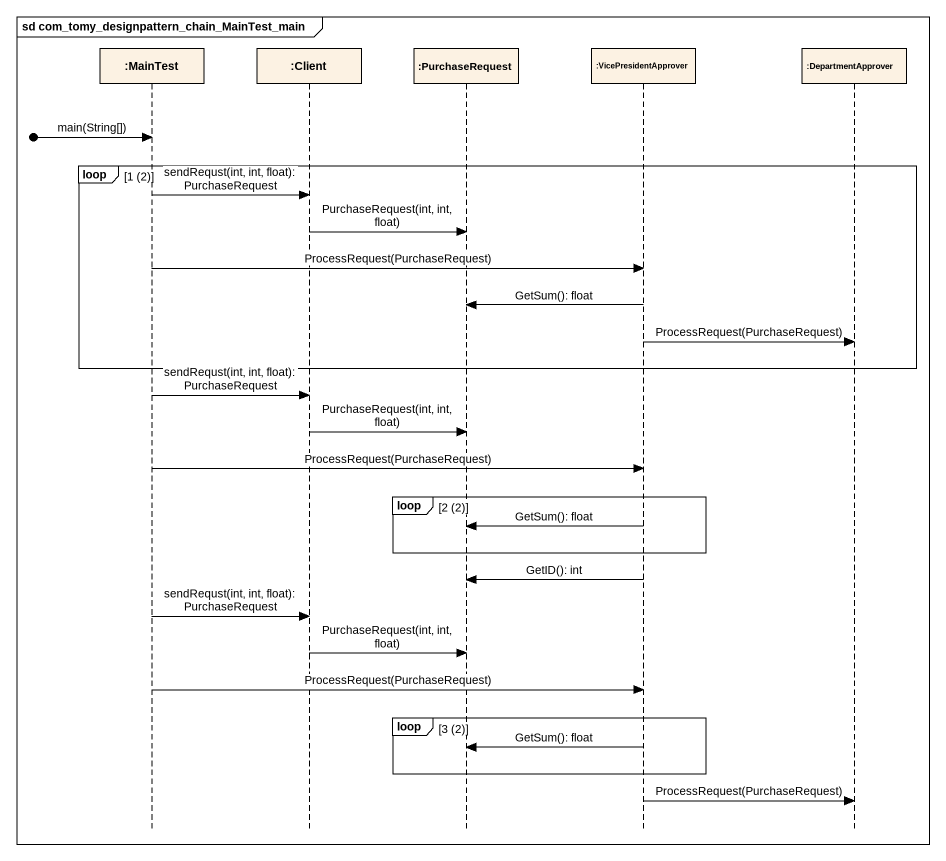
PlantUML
@startuml
mainframe sd com_tomy_designpattern_chain_MainTest_main
hide footbox
participant ":MainTest" as MainTest
participant ":Client" as Client
participant ":PurchaseRequest" as PurchaseRequest
participant ":VicePresidentApprover" as VicePresidentApprover
participant ":DepartmentApprover" as DepartmentApprover

[o-> MainTest : main(String[])
loop 1 (2)
  MainTest -> Client : sendRequst(int, int, float): PurchaseRequest
  Client -> PurchaseRequest : PurchaseRequest(int, int, float)
  MainTest -> VicePresidentApprover : ProcessRequest(PurchaseRequest)
  VicePresidentApprover -> PurchaseRequest : GetSum(): float
  VicePresidentApprover -> DepartmentApprover : ProcessRequest(PurchaseRequest)
end
MainTest -> Client : sendRequst(int, int, float): PurchaseRequest
Client -> PurchaseRequest : PurchaseRequest(int, int, float)
MainTest -> VicePresidentApprover : ProcessRequest(PurchaseRequest)
loop 2 (2)
  VicePresidentApprover -> PurchaseRequest : GetSum(): float
end
VicePresidentApprover -> PurchaseRequest : GetID(): int
MainTest -> Client : sendRequst(int, int, float): PurchaseRequest
Client -> PurchaseRequest : PurchaseRequest(int, int, float)
MainTest -> VicePresidentApprover : ProcessRequest(PurchaseRequest)
loop 3 (2)
  VicePresidentApprover -> PurchaseRequest : GetSum(): float
end
VicePresidentApprover -> DepartmentApprover : ProcessRequest(PurchaseRequest)
@enduml
